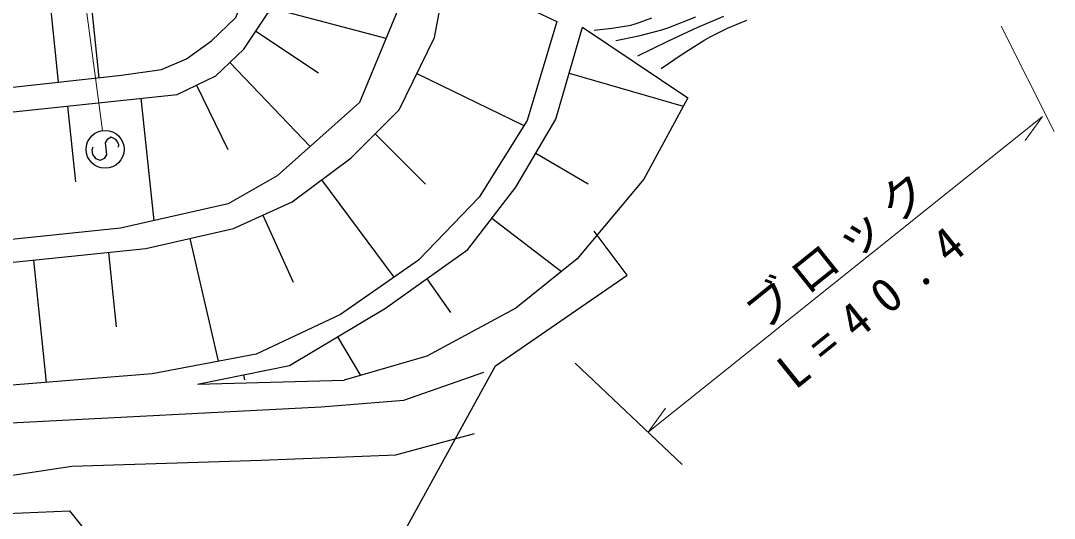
# Model space of a CAD drawing. Units: millimetres, scale not verified. Extents: x -61820 to 680000, y 20000 to 380000.
# Drawn here: x 152790 to 207274, y 260940 to 287168 of the extents above; entities that cross this region are included whole.
import ezdxf

# ---------------------------------------------------------------- set-up
doc = ezdxf.new("R2010")
doc.units = ezdxf.units.MM
doc.header["$LTSCALE"] = 1000
for name, color, linetype, lineweight in [('M-BGD', 7, 'Continuous', 25), ('M-BMK-ROW', 30, 'Continuous', 25), ('M-STR-HTXT', 7, 'Continuous', 13), ('M-STR-STRC', 7, 'Continuous', 25)]:
    doc.layers.add(name, color=color, linetype=linetype, lineweight=lineweight)
doc.styles.add('ＭＳ ゴシック', font='')
doc.styles.get('ＭＳ ゴシック').set_extended_font_data('MS Gothic')

msp = doc.modelspace()

# ---------------------------------------------------------------- linework, layer by layer
at = {"layer": 'M-BGD'}
for p, q in [((156087, 292128), (156907, 284157)), ((153945, 291900), (154764, 283922)), ((175268, 289830), (181056, 287133)), ((166245, 287778), (172043, 286246)), ((165191, 286618), (168488, 284421)), ((182408, 286831), (187958, 283108)), ((161522, 285155), (162840, 286104)), ((163821, 284968), (168047, 280531)), ((173666, 284379), (179315, 281638)), ((181706, 284407), (187718, 282665)), ((162065, 283774), (163703, 280382)), ((123410, 279302), (161047, 283282)), ((159118, 283078), (159800, 276625)), ((155259, 282670), (155682, 278674)), ((171475, 281204), (174133, 278546)), ((179950, 280193), (182700, 278575)), ((168652, 278784), (172463, 273645)), ((165548, 276926), (167160, 273380)), ((177632, 276751), (181299, 273942)), ((161699, 275689), (163198, 269217)), ((157420, 274953), (157822, 271035)), ((153470, 274547), (154133, 268100)), ((174190, 273555), (175446, 271785)), ((169483, 270499), (170697, 268466)), ((162108, 268005), (169835, 268216)), ((164531, 268497), (164583, 268243))]:
    msp.add_line(p, q, dxfattribs=at)
for points in [[(173598, 290011), (170645, 282859), (166318, 278982), (163733, 277521), (158058, 276228), (130496, 273366)], [(131747, 272314), (159395, 275155), (164003, 276223), (167093, 277628), (170210, 279939), (172739, 282468), (174594, 286290), (175268, 289830)], [(161047, 283282), (163084, 284265), (164559, 285670), (165823, 287567), (169472, 289391)], [(162840, 286104), (164131, 287340), (164462, 288157), (165515, 288197)], [(183017, 286660), (183968, 286766), (184947, 286940), (185174, 286998), (185399, 287064), (186062, 287315)], [(184155, 286120), (185379, 286373), (186584, 286683), (186746, 286733), (186961, 286804), (188377, 287365)], [(189839, 287385), (188463, 286802), (186879, 286063), (185306, 285293)], [(186542, 284641), (187656, 285408), (188848, 286154), (189007, 286244), (189168, 286332), (190050, 286771), (191062, 287198)], [(181056, 287133), (179483, 281906), (176954, 277860), (173751, 274545), (169648, 271679), (165209, 269599), (159728, 268558), (150792, 267827), (143937, 266366), (136797, 268067)], [(162108, 268005), (166955, 268989), (172012, 272009), (176367, 275100), (178896, 278401), (181004, 281984), (182408, 286831)], [(133907, 281621), (158111, 284291), (160216, 284596), (161522, 285155)], [(187958, 283108), (185640, 278823), (182128, 274608), (178896, 272009), (174190, 269480), (169835, 268216)], [(124019, 278811), (137441, 267526), (141235, 265489), (144676, 264856), (152263, 265980), (168630, 266823), (172985, 267175), (177200, 268650)], [(121974, 276607), (135320, 265522), (140378, 262501), (143890, 261799), (149440, 262782), (155481, 263696), (165469, 264014), (172564, 264295), (176708, 265418)]]:
    msp.add_lwpolyline(points, dxfattribs=at)
at = {"layer": 'M-BMK-ROW'}
msp.add_lwpolyline([(80223, 275247), (89878, 273378), (92825, 273422), (96056, 269981), (103361, 269489), (111791, 266890), (113477, 267522), (124505, 262183), (127736, 258320), (135814, 257477), (138624, 256564), (144060, 256133), (147080, 260980), (155369, 261331), (157617, 258521), (165765, 258591), (173071, 260347), (177812, 268976), (184766, 273752), (183010, 276070)], dxfattribs=at)
at = {"layer": 'M-STR-HTXT'}
for p, q in [((155630, 292381), (157108, 281378)), ((207274, 281332), (204464, 286881)), ((185862, 265485), (206650, 282113)), ((206650, 282113), (205741, 280848)), ((182018, 269126), (187664, 263778)), ((185862, 265485), (186771, 266750))]:
    msp.add_line(p, q, dxfattribs=at)
at = {"layer": 'M-STR-STRC'}
msp.add_lwpolyline([(157946, 280510), (157963, 280622), (157900, 280775), (157805, 280903), (157566, 281025), (157349, 280914), (157236, 280731), (157312, 280090), (157199, 279907), (156982, 279796), (156766, 279886), (156600, 280111), (156553, 280375), (156602, 280511)], dxfattribs=at)
msp.add_circle((157242, 280387), 1000, dxfattribs=at)

# ---------------------------------------------------------------- texts
at = {"layer": 'M-STR-HTXT', "char_height": 1833, "attachment_point": 7, "style": 'ＭＳ ゴシック'}
for s, insert, rotation in [('\\T1.2;ブロック', (192004, 270603), 38.7), ('\\T1.68;L=40.4', (193625, 267643), 38.9)]:
    msp.add_mtext(s, dxfattribs=dict(at, insert=insert, rotation=rotation))

doc.saveas('drawing.dxf')
